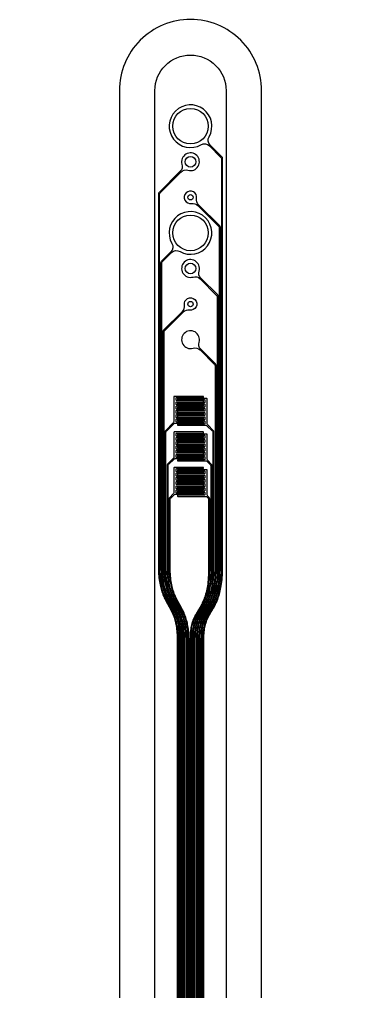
# Model space of a CAD drawing. Header units: millimetres. Extents: x 0 to 9.8, y 0 to 27.1.
# Drawn here: x 4.398 to 5.359, y 24.318 to 27.05 of the extents above; entities that cross this region are included whole.
import ezdxf

# ---------------------------------------------------------------- set-up
doc = ezdxf.new("R2010")
doc.units = ezdxf.units.MM
doc.header["$MEASUREMENT"] = 0
for name, color, linetype in [('Etch Layer 1', 10, 'Continuous'), ('Etch Layer 2', 112, 'Continuous'), ('Metal Layer 1', 52, 'Continuous')]:
    doc.layers.add(name, color=color, linetype=linetype)

msp = doc.modelspace()

# ---------------------------------------------------------------- linework, layer by layer
at = {"layer": 'Etch Layer 1'}
for points in [[(5.359, 4.65), (5.359, 21.1887, 0.128513), (5.2183, 21.7269), (5.1936, 21.771, -0.128513), (5.0785, 22.2113), (5.0785, 26.85, 0.414214), (4.8785, 27.05, 0.414214), (4.6785, 26.85), (4.6785, 22.2113, -0.128513), (4.5634, 21.771), (4.5387, 21.7269, 0.128513), (4.398, 21.1887), (4.398, 4.65, -0.414214)], [(4.498, 4.45), (4.498, 21.1887, -0.128513), (4.6259, 21.6779), (4.6506, 21.7221, 0.128513), (4.7785, 22.2113), (4.7785, 26.85, -0.414214), (4.8785, 26.95, -0.414214), (4.9785, 26.85), (4.9785, 22.2113, 0.128513), (5.1064, 21.7221), (5.1311, 21.6779, -0.128513), (5.259, 21.1887), (5.259, 4.45, 0.414214)]]:
    msp.add_lwpolyline(points, format="xyb", dxfattribs=at)
at = {"layer": 'Etch Layer 2'}
for points in [[(5.359, 4.65), (5.359, 21.1887, 0.128513), (5.2183, 21.7269), (5.1936, 21.771, -0.128513), (5.0785, 22.2113), (5.0785, 26.85, 0.414214), (4.8785, 27.05, 0.414214), (4.6785, 26.85), (4.6785, 22.2113, -0.128513), (4.5634, 21.771), (4.5387, 21.7269, 0.128513), (4.398, 21.1887), (4.398, 4.65, -0.414214)], [(4.498, 4.45), (4.498, 21.1887, -0.128513), (4.6259, 21.6779), (4.6506, 21.7221, 0.128513), (4.7785, 22.2113), (4.7785, 26.85, -0.414214), (4.8785, 26.95, -0.414214), (4.9785, 26.85), (4.9785, 22.2113, 0.128513), (5.1064, 21.7221), (5.1311, 21.6779, -0.128513), (5.259, 21.1887), (5.259, 4.45, 0.414214)]]:
    msp.add_lwpolyline(points, format="xyb", dxfattribs=at)
for centre, radius in [((4.8785, 26.75), 0.05), ((4.8785, 26.65), 0.015), ((4.8785, 26.55), 0.0075), ((4.8785, 26.45), 0.05), ((4.8785, 26.35), 0.015), ((4.8785, 26.25), 0.0075)]:
    msp.add_circle(centre, radius, dxfattribs=at)
at = {"layer": 'Metal Layer 1'}
for points in [[(4.916, 21.95), (4.916, 25.3095, -0.002886), (4.916, 25.3095), (4.9161, 25.3147), (4.9162, 25.3196), (4.9165, 25.3243), (4.9169, 25.3288), (4.9174, 25.3331), (4.918, 25.3371), (4.9187, 25.341), (4.9195, 25.3448), (4.9203, 25.3483), (4.9213, 25.3517), (4.9223, 25.355), (4.9234, 25.3581), (4.9245, 25.3612), (4.9257, 25.3641), (4.927, 25.367), (4.9283, 25.3697), (4.9296, 25.3724), (4.931, 25.3751), (4.9324, 25.3777), (4.9339, 25.3802), (4.9354, 25.3828), (4.9369, 25.3853), (4.9384, 25.3879), (4.9399, 25.3905), (4.9415, 25.3931), (4.943, 25.3957), (4.9446, 25.3984), (4.9461, 25.4011), (4.9476, 25.404), (4.9491, 25.4069), (4.9506, 25.4099), (4.9521, 25.413), (4.9535, 25.4163), (4.9549, 25.4197), (4.9562, 25.4232), (4.9575, 25.4269), (4.9588, 25.4308), (4.96, 25.4348), (4.9611, 25.4391), (4.9622, 25.4435), (4.9632, 25.4482), (4.9642, 25.4531), (4.965, 25.4582), (4.9658, 25.4636), (4.9665, 25.4693), (4.9671, 25.4752), (4.9676, 25.4815), (4.968, 25.488), (4.9683, 25.4948), (4.9684, 25.502, 0.004151), (4.9684, 25.502), (4.9685, 25.5095), (4.9685, 26.6601, 0.198912), (4.967, 26.6636), (4.934, 26.6966, -0.336586), (4.9308, 26.7205, 7.304967), (4.908, 26.6977, -0.336586), (4.9319, 26.6945), (4.964, 26.6623, -0.198912), (4.9655, 26.6588), (4.9655, 25.5095), (4.9654, 25.502, -0.004151), (4.9654, 25.502), (4.9653, 25.4948), (4.965, 25.488), (4.9646, 25.4815), (4.9641, 25.4752), (4.9635, 25.4693), (4.9628, 25.4636), (4.962, 25.4582), (4.9612, 25.4531), (4.9602, 25.4482), (4.9592, 25.4435), (4.9581, 25.4391), (4.957, 25.4348), (4.9558, 25.4308), (4.9545, 25.4269), (4.9532, 25.4232), (4.9519, 25.4197), (4.9505, 25.4163), (4.9491, 25.413), (4.9476, 25.4099), (4.9461, 25.4069), (4.9446, 25.404), (4.9431, 25.4011), (4.9416, 25.3984), (4.94, 25.3957), (4.9385, 25.3931), (4.9369, 25.3905), (4.9354, 25.3879), (4.9339, 25.3853), (4.9324, 25.3828), (4.9309, 25.3802), (4.9294, 25.3777), (4.928, 25.3751), (4.9266, 25.3724), (4.9253, 25.3697), (4.924, 25.367), (4.9227, 25.3641), (4.9215, 25.3612), (4.9204, 25.3581), (4.9193, 25.355), (4.9183, 25.3517), (4.9173, 25.3483), (4.9165, 25.3448), (4.9157, 25.341), (4.915, 25.3371), (4.9144, 25.3331), (4.9139, 25.3288), (4.9135, 25.3243), (4.9132, 25.3196), (4.9131, 25.3147), (4.913, 25.3095, 0.002886), (4.913, 25.3095), (4.913, 21.95, 0.003996)], [(4.844, 21.95), (4.844, 25.3095, 0.002558), (4.844, 25.3095), (4.8439, 25.3153), (4.8438, 25.3209), (4.8435, 25.3263), (4.8431, 25.3314), (4.8426, 25.3363), (4.842, 25.341), (4.8413, 25.3455), (4.8405, 25.3498), (4.8397, 25.3539), (4.8387, 25.3578), (4.8377, 25.3616), (4.8366, 25.3653), (4.8355, 25.3688), (4.8343, 25.3722), (4.833, 25.3755), (4.8317, 25.3787), (4.8304, 25.3818), (4.829, 25.3848), (4.8276, 25.3877), (4.8261, 25.3906), (4.8246, 25.3934), (4.8231, 25.3962), (4.8216, 25.399), (4.8201, 25.4017), (4.8185, 25.4045), (4.817, 25.4072), (4.8154, 25.41), (4.8139, 25.4128), (4.8124, 25.4156), (4.8109, 25.4185), (4.8094, 25.4215), (4.8079, 25.4245), (4.8065, 25.4276), (4.8051, 25.4308), (4.8038, 25.4341), (4.8025, 25.4375), (4.8012, 25.441), (4.8, 25.4447), (4.7989, 25.4485), (4.7978, 25.4524), (4.7968, 25.4566), (4.7958, 25.4609), (4.795, 25.4654), (4.7942, 25.4701), (4.7935, 25.475), (4.7929, 25.4801), (4.7924, 25.4855), (4.792, 25.4911), (4.7917, 25.497), (4.7916, 25.5031), (4.7915, 25.5095, -0.002334), (4.7915, 25.5095), (4.7915, 26.5588, -0.198912), (4.793, 26.5623), (4.8516, 26.621, -0.274787), (4.8714, 26.626, 3.931704), (4.8545, 26.6429, -0.274787), (4.8495, 26.6231), (4.79, 26.5636, 0.198912), (4.7885, 26.5601), (4.7885, 25.5095, 0.002334), (4.7885, 25.5095), (4.7886, 25.5031), (4.7887, 25.497), (4.789, 25.4911), (4.7894, 25.4855), (4.7899, 25.4801), (4.7905, 25.475), (4.7912, 25.4701), (4.792, 25.4654), (4.7928, 25.4609), (4.7938, 25.4566), (4.7948, 25.4524), (4.7959, 25.4485), (4.797, 25.4447), (4.7982, 25.441), (4.7995, 25.4375), (4.8008, 25.4341), (4.8021, 25.4308), (4.8035, 25.4276), (4.8049, 25.4245), (4.8064, 25.4215), (4.8079, 25.4185), (4.8094, 25.4156), (4.8109, 25.4128), (4.8124, 25.41), (4.814, 25.4072), (4.8155, 25.4045), (4.8171, 25.4017), (4.8186, 25.399), (4.8201, 25.3962), (4.8216, 25.3934), (4.8231, 25.3906), (4.8246, 25.3877), (4.826, 25.3848), (4.8274, 25.3818), (4.8287, 25.3787), (4.83, 25.3755), (4.8313, 25.3722), (4.8325, 25.3688), (4.8336, 25.3653), (4.8347, 25.3616), (4.8357, 25.3578), (4.8367, 25.3539), (4.8375, 25.3498), (4.8383, 25.3455), (4.839, 25.341), (4.8396, 25.3363), (4.8401, 25.3314), (4.8405, 25.3263), (4.8408, 25.3209), (4.8409, 25.3153), (4.841, 25.3095, -0.002558), (4.841, 25.3095), (4.841, 21.95, -0.004287)], [(4.91, 21.95), (4.91, 25.3095, -0.002886), (4.91, 25.3095), (4.9101, 25.3147), (4.9102, 25.3196), (4.9105, 25.3243), (4.9109, 25.3288), (4.9114, 25.3331), (4.912, 25.3371), (4.9127, 25.341), (4.9135, 25.3448), (4.9143, 25.3483), (4.9153, 25.3517), (4.9163, 25.355), (4.9174, 25.3581), (4.9185, 25.3612), (4.9197, 25.3641), (4.921, 25.367), (4.9223, 25.3697), (4.9236, 25.3724), (4.925, 25.3751), (4.9264, 25.3777), (4.9279, 25.3802), (4.9294, 25.3828), (4.9309, 25.3853), (4.9324, 25.3879), (4.9339, 25.3905), (4.9355, 25.3931), (4.937, 25.3957), (4.9386, 25.3984), (4.9401, 25.4011), (4.9416, 25.404), (4.9431, 25.4069), (4.9446, 25.4099), (4.9461, 25.413), (4.9475, 25.4163), (4.9489, 25.4197), (4.9502, 25.4232), (4.9515, 25.4269), (4.9528, 25.4308), (4.954, 25.4348), (4.9551, 25.4391), (4.9562, 25.4435), (4.9572, 25.4482), (4.9582, 25.4531), (4.959, 25.4582), (4.9598, 25.4636), (4.9605, 25.4693), (4.9611, 25.4752), (4.9616, 25.4815), (4.962, 25.488), (4.9623, 25.4948), (4.9624, 25.502, 0.004151), (4.9624, 25.502), (4.9625, 25.5095), (4.9625, 26.4661, 0.198912), (4.961, 26.4696), (4.9013, 26.5293, -0.244777), (4.8957, 26.547, 3.173236), (4.8815, 26.5328, -0.244777), (4.8992, 26.5272), (4.958, 26.4683, -0.198912), (4.9595, 26.4648), (4.9595, 25.5095), (4.9594, 25.502, -0.004151), (4.9594, 25.502), (4.9593, 25.4948), (4.959, 25.488), (4.9586, 25.4815), (4.9581, 25.4752), (4.9575, 25.4693), (4.9568, 25.4636), (4.956, 25.4582), (4.9552, 25.4531), (4.9542, 25.4482), (4.9532, 25.4435), (4.9521, 25.4391), (4.951, 25.4348), (4.9498, 25.4308), (4.9485, 25.4269), (4.9472, 25.4232), (4.9459, 25.4197), (4.9445, 25.4163), (4.9431, 25.413), (4.9416, 25.4099), (4.9401, 25.4069), (4.9386, 25.404), (4.9371, 25.4011), (4.9356, 25.3984), (4.934, 25.3957), (4.9325, 25.3931), (4.9309, 25.3905), (4.9294, 25.3879), (4.9279, 25.3853), (4.9264, 25.3828), (4.9249, 25.3802), (4.9234, 25.3777), (4.922, 25.3751), (4.9206, 25.3724), (4.9193, 25.3697), (4.918, 25.367), (4.9167, 25.3641), (4.9155, 25.3612), (4.9144, 25.3581), (4.9133, 25.355), (4.9123, 25.3517), (4.9113, 25.3483), (4.9105, 25.3448), (4.9097, 25.341), (4.909, 25.3371), (4.9084, 25.3331), (4.9079, 25.3288), (4.9075, 25.3243), (4.9072, 25.3196), (4.9071, 25.3147), (4.907, 25.3095, 0.002886), (4.907, 25.3095), (4.907, 21.95, 0.003301)], [(4.85, 21.95), (4.85, 25.3095, 0.002558), (4.85, 25.3095), (4.8499, 25.3153), (4.8498, 25.3209), (4.8495, 25.3263), (4.8491, 25.3314), (4.8486, 25.3363), (4.848, 25.341), (4.8473, 25.3455), (4.8465, 25.3498), (4.8457, 25.3539), (4.8447, 25.3578), (4.8437, 25.3616), (4.8426, 25.3653), (4.8415, 25.3688), (4.8403, 25.3722), (4.839, 25.3755), (4.8377, 25.3787), (4.8364, 25.3818), (4.835, 25.3848), (4.8336, 25.3877), (4.8321, 25.3906), (4.8306, 25.3934), (4.8291, 25.3962), (4.8276, 25.399), (4.8261, 25.4017), (4.8245, 25.4045), (4.823, 25.4072), (4.8214, 25.41), (4.8199, 25.4128), (4.8184, 25.4156), (4.8169, 25.4185), (4.8154, 25.4215), (4.8139, 25.4245), (4.8125, 25.4276), (4.8111, 25.4308), (4.8098, 25.4341), (4.8085, 25.4375), (4.8072, 25.441), (4.806, 25.4447), (4.8049, 25.4485), (4.8038, 25.4524), (4.8028, 25.4566), (4.8018, 25.4609), (4.801, 25.4654), (4.8002, 25.4701), (4.7995, 25.475), (4.7989, 25.4801), (4.7984, 25.4855), (4.798, 25.4911), (4.7977, 25.497), (4.7976, 25.5031), (4.7975, 25.5095, -0.002334), (4.7975, 25.5095), (4.7975, 26.3648, -0.198912), (4.799, 26.3683), (4.8251, 26.3945, -0.336586), (4.849, 26.3977, 7.304967), (4.8262, 26.4205, -0.336586), (4.823, 26.3966), (4.796, 26.3696, 0.198912), (4.7945, 26.3661), (4.7945, 25.5095, 0.002334), (4.7945, 25.5095), (4.7946, 25.5031), (4.7947, 25.497), (4.795, 25.4911), (4.7954, 25.4855), (4.7959, 25.4801), (4.7965, 25.475), (4.7972, 25.4701), (4.798, 25.4654), (4.7988, 25.4609), (4.7998, 25.4566), (4.8008, 25.4524), (4.8019, 25.4485), (4.803, 25.4447), (4.8042, 25.441), (4.8055, 25.4375), (4.8068, 25.4341), (4.8081, 25.4308), (4.8095, 25.4276), (4.8109, 25.4245), (4.8124, 25.4215), (4.8139, 25.4185), (4.8154, 25.4156), (4.8169, 25.4128), (4.8184, 25.41), (4.82, 25.4072), (4.8215, 25.4045), (4.8231, 25.4017), (4.8246, 25.399), (4.8261, 25.3962), (4.8276, 25.3934), (4.8291, 25.3906), (4.8306, 25.3877), (4.832, 25.3848), (4.8334, 25.3818), (4.8347, 25.3787), (4.836, 25.3755), (4.8373, 25.3722), (4.8385, 25.3688), (4.8396, 25.3653), (4.8407, 25.3616), (4.8417, 25.3578), (4.8427, 25.3539), (4.8435, 25.3498), (4.8443, 25.3455), (4.845, 25.341), (4.8456, 25.3363), (4.8461, 25.3314), (4.8465, 25.3263), (4.8468, 25.3209), (4.8469, 25.3153), (4.847, 25.3095, -0.002558), (4.847, 25.3095), (4.847, 21.95, -0.003697)], [(4.904, 21.95), (4.904, 25.3095, -0.002886), (4.904, 25.3095), (4.9041, 25.3147), (4.9042, 25.3196), (4.9045, 25.3243), (4.9049, 25.3288), (4.9054, 25.3331), (4.906, 25.3371), (4.9067, 25.341), (4.9075, 25.3448), (4.9083, 25.3483), (4.9093, 25.3517), (4.9103, 25.355), (4.9114, 25.3581), (4.9125, 25.3612), (4.9137, 25.3641), (4.915, 25.367), (4.9163, 25.3697), (4.9176, 25.3724), (4.919, 25.3751), (4.9204, 25.3777), (4.9219, 25.3802), (4.9234, 25.3828), (4.9249, 25.3853), (4.9264, 25.3879), (4.9279, 25.3905), (4.9295, 25.3931), (4.931, 25.3957), (4.9326, 25.3984), (4.9341, 25.4011), (4.9356, 25.404), (4.9371, 25.4069), (4.9386, 25.4099), (4.9401, 25.413), (4.9415, 25.4163), (4.9429, 25.4197), (4.9442, 25.4232), (4.9455, 25.4269), (4.9468, 25.4308), (4.948, 25.4348), (4.9491, 25.4391), (4.9502, 25.4435), (4.9512, 25.4482), (4.9522, 25.4531), (4.953, 25.4582), (4.9538, 25.4636), (4.9545, 25.4693), (4.9551, 25.4752), (4.9556, 25.4815), (4.956, 25.488), (4.9563, 25.4948), (4.9564, 25.502, 0.004151), (4.9564, 25.502), (4.9565, 25.5095), (4.9565, 26.2721, 0.198912), (4.955, 26.2756), (4.9075, 26.3231, -0.274787), (4.9025, 26.3429, 3.931704), (4.8856, 26.326, -0.274787), (4.9054, 26.321), (4.952, 26.2743, -0.198912), (4.9535, 26.2708), (4.9535, 25.5095), (4.9534, 25.502, -0.004151), (4.9534, 25.502), (4.9533, 25.4948), (4.953, 25.488), (4.9526, 25.4815), (4.9521, 25.4752), (4.9515, 25.4693), (4.9508, 25.4636), (4.95, 25.4582), (4.9492, 25.4531), (4.9482, 25.4482), (4.9472, 25.4435), (4.9461, 25.4391), (4.945, 25.4348), (4.9438, 25.4308), (4.9425, 25.4269), (4.9412, 25.4232), (4.9399, 25.4197), (4.9385, 25.4163), (4.9371, 25.413), (4.9356, 25.4099), (4.9341, 25.4069), (4.9326, 25.404), (4.9311, 25.4011), (4.9296, 25.3984), (4.928, 25.3957), (4.9265, 25.3931), (4.9249, 25.3905), (4.9234, 25.3879), (4.9219, 25.3853), (4.9204, 25.3828), (4.9189, 25.3802), (4.9174, 25.3777), (4.916, 25.3751), (4.9146, 25.3724), (4.9133, 25.3697), (4.912, 25.367), (4.9107, 25.3641), (4.9095, 25.3612), (4.9084, 25.3581), (4.9073, 25.355), (4.9063, 25.3517), (4.9053, 25.3483), (4.9045, 25.3448), (4.9037, 25.341), (4.903, 25.3371), (4.9024, 25.3331), (4.9019, 25.3288), (4.9015, 25.3243), (4.9012, 25.3196), (4.9011, 25.3147), (4.901, 25.3095, 0.002886), (4.901, 25.3095), (4.901, 21.95, 0.002751)], [(4.853, 21.95), (4.853, 25.3095, 0.002558), (4.853, 25.3095), (4.8529, 25.3153), (4.8528, 25.3209), (4.8525, 25.3263), (4.8521, 25.3314), (4.8516, 25.3363), (4.851, 25.341), (4.8503, 25.3455), (4.8495, 25.3498), (4.8487, 25.3539), (4.8477, 25.3578), (4.8467, 25.3616), (4.8456, 25.3653), (4.8445, 25.3688), (4.8433, 25.3722), (4.842, 25.3755), (4.8407, 25.3787), (4.8394, 25.3818), (4.838, 25.3848), (4.8366, 25.3877), (4.8351, 25.3906), (4.8336, 25.3934), (4.8321, 25.3962), (4.8306, 25.399), (4.8291, 25.4017), (4.8275, 25.4045), (4.826, 25.4072), (4.8244, 25.41), (4.8229, 25.4128), (4.8214, 25.4156), (4.8199, 25.4185), (4.8184, 25.4215), (4.8169, 25.4245), (4.8155, 25.4276), (4.8141, 25.4308), (4.8128, 25.4341), (4.8115, 25.4375), (4.8102, 25.441), (4.809, 25.4447), (4.8079, 25.4485), (4.8068, 25.4524), (4.8058, 25.4566), (4.8048, 25.4609), (4.804, 25.4654), (4.8032, 25.4701), (4.8025, 25.475), (4.8019, 25.4801), (4.8014, 25.4855), (4.801, 25.4911), (4.8007, 25.497), (4.8006, 25.5031), (4.8005, 25.5095, -0.002334), (4.8005, 25.5095), (4.8005, 26.1721, -0.198912), (4.802, 26.1756), (4.8557, 26.2293, 0.244777), (4.8613, 26.247, -3.173236), (4.8755, 26.2328, 0.244777), (4.8578, 26.2272), (4.805, 26.1743, 0.198912), (4.8035, 26.1708), (4.8035, 25.8896), (4.8035, 25.5095, 0.002334), (4.8035, 25.5095), (4.8036, 25.5031), (4.8037, 25.497), (4.804, 25.4911), (4.8044, 25.4855), (4.8049, 25.4801), (4.8055, 25.475), (4.8062, 25.4701), (4.807, 25.4654), (4.8078, 25.4609), (4.8088, 25.4566), (4.8098, 25.4524), (4.8109, 25.4485), (4.812, 25.4447), (4.8132, 25.441), (4.8145, 25.4375), (4.8158, 25.4341), (4.8171, 25.4308), (4.8185, 25.4276), (4.8199, 25.4245), (4.8214, 25.4215), (4.8229, 25.4185), (4.8244, 25.4156), (4.8259, 25.4128), (4.8274, 25.41), (4.829, 25.4072), (4.8305, 25.4045), (4.8321, 25.4017), (4.8336, 25.399), (4.8351, 25.3962), (4.8366, 25.3934), (4.8381, 25.3906), (4.8396, 25.3877), (4.841, 25.3848), (4.8424, 25.3818), (4.8437, 25.3787), (4.845, 25.3755), (4.8463, 25.3722), (4.8475, 25.3688), (4.8486, 25.3653), (4.8497, 25.3616), (4.8507, 25.3578), (4.8517, 25.3539), (4.8525, 25.3498), (4.8533, 25.3455), (4.854, 25.341), (4.8546, 25.3363), (4.8551, 25.3314), (4.8555, 25.3263), (4.8558, 25.3209), (4.8559, 25.3153), (4.856, 25.3095, -0.002558), (4.856, 25.3095), (4.856, 21.95, -0.002751)], [(4.898, 21.95), (4.898, 25.3095, -0.002886), (4.898, 25.3095), (4.8981, 25.3147), (4.8982, 25.3196), (4.8985, 25.3243), (4.8989, 25.3288), (4.8994, 25.3331), (4.9, 25.3371), (4.9007, 25.341), (4.9015, 25.3448), (4.9023, 25.3483), (4.9033, 25.3517), (4.9043, 25.355), (4.9054, 25.3581), (4.9065, 25.3612), (4.9077, 25.3641), (4.909, 25.367), (4.9103, 25.3697), (4.9116, 25.3724), (4.913, 25.3751), (4.9144, 25.3777), (4.9159, 25.3802), (4.9174, 25.3828), (4.9189, 25.3853), (4.9204, 25.3879), (4.9219, 25.3905), (4.9235, 25.3931), (4.925, 25.3957), (4.9266, 25.3984), (4.9281, 25.4011), (4.9296, 25.404), (4.9311, 25.4069), (4.9326, 25.4099), (4.9341, 25.413), (4.9355, 25.4163), (4.9369, 25.4197), (4.9382, 25.4232), (4.9395, 25.4269), (4.9408, 25.4308), (4.942, 25.4348), (4.9431, 25.4391), (4.9442, 25.4435), (4.9452, 25.4482), (4.9462, 25.4531), (4.947, 25.4582), (4.9478, 25.4636), (4.9485, 25.4693), (4.9491, 25.4752), (4.9496, 25.4815), (4.95, 25.488), (4.9503, 25.4948), (4.9504, 25.502, 0.004151), (4.9504, 25.502), (4.9505, 25.5095), (4.9505, 26.0781, 0.198912), (4.949, 26.0816), (4.9075, 26.1231, -0.274787), (4.9025, 26.1429, 3.931704), (4.8856, 26.126, -0.274787), (4.9054, 26.121), (4.946, 26.0803, -0.198912), (4.9475, 26.0768), (4.9475, 25.5095), (4.9474, 25.502, -0.004151), (4.9474, 25.502), (4.9473, 25.4948), (4.947, 25.488), (4.9466, 25.4815), (4.9461, 25.4752), (4.9455, 25.4693), (4.9448, 25.4636), (4.944, 25.4582), (4.9432, 25.4531), (4.9422, 25.4482), (4.9412, 25.4435), (4.9401, 25.4391), (4.939, 25.4348), (4.9378, 25.4308), (4.9365, 25.4269), (4.9352, 25.4232), (4.9339, 25.4197), (4.9325, 25.4163), (4.9311, 25.413), (4.9296, 25.4099), (4.9281, 25.4069), (4.9266, 25.404), (4.9251, 25.4011), (4.9236, 25.3984), (4.922, 25.3957), (4.9205, 25.3931), (4.9189, 25.3905), (4.9174, 25.3879), (4.9159, 25.3853), (4.9144, 25.3828), (4.9129, 25.3802), (4.9114, 25.3777), (4.91, 25.3751), (4.9086, 25.3724), (4.9073, 25.3697), (4.906, 25.367), (4.9047, 25.3641), (4.9035, 25.3612), (4.9024, 25.3581), (4.9013, 25.355), (4.9003, 25.3517), (4.8993, 25.3483), (4.8985, 25.3448), (4.8977, 25.341), (4.897, 25.3371), (4.8964, 25.3331), (4.8959, 25.3288), (4.8955, 25.3243), (4.8952, 25.3196), (4.8951, 25.3147), (4.895, 25.3095, 0.002886), (4.895, 25.3095), (4.895, 21.95, 0.002075)], [(4.862, 21.95), (4.862, 25.3095, 0.002558), (4.862, 25.3095), (4.8619, 25.3153), (4.8618, 25.3209), (4.8615, 25.3263), (4.8611, 25.3314), (4.8606, 25.3363), (4.86, 25.341), (4.8593, 25.3455), (4.8585, 25.3498), (4.8577, 25.3539), (4.8567, 25.3578), (4.8557, 25.3616), (4.8546, 25.3653), (4.8535, 25.3688), (4.8523, 25.3722), (4.851, 25.3755), (4.8497, 25.3787), (4.8484, 25.3818), (4.847, 25.3848), (4.8456, 25.3877), (4.8441, 25.3906), (4.8426, 25.3934), (4.8411, 25.3962), (4.8396, 25.399), (4.8381, 25.4017), (4.8365, 25.4045), (4.835, 25.4072), (4.8334, 25.41), (4.8319, 25.4128), (4.8304, 25.4156), (4.8289, 25.4185), (4.8274, 25.4215), (4.8259, 25.4245), (4.8245, 25.4276), (4.8231, 25.4308), (4.8218, 25.4341), (4.8205, 25.4375), (4.8192, 25.441), (4.818, 25.4447), (4.8169, 25.4485), (4.8158, 25.4524), (4.8148, 25.4566), (4.8138, 25.4609), (4.813, 25.4654), (4.8122, 25.4701), (4.8115, 25.475), (4.8109, 25.4801), (4.8104, 25.4855), (4.81, 25.4911), (4.8097, 25.497), (4.8096, 25.5031), (4.8095, 25.5095, -0.002334), (4.8095, 25.5095), (4.8095, 25.7956), (4.8095, 25.8893, -0.198912), (4.811, 25.8928), (4.8322, 25.914, -0.198912), (4.8357, 25.9155), (4.8385, 25.9155), (4.914, 25.9155, 0.414214), (4.9155, 25.917), (4.9155, 25.917, 0.414214), (4.914, 25.9185), (4.84, 25.9185, -0.414214), (4.8385, 25.92), (4.8385, 25.926, -0.414214), (4.84, 25.9275), (4.914, 25.9275, 0.414214), (4.9155, 25.929), (4.9155, 25.929, 0.414214), (4.914, 25.9305), (4.84, 25.9305, -0.414214), (4.8385, 25.932), (4.8385, 25.938, -0.414214), (4.84, 25.9395), (4.914, 25.9395, 0.414214), (4.9155, 25.941, 0.414214), (4.914, 25.9425), (4.84, 25.9425, -0.414214), (4.8385, 25.944), (4.8385, 25.95, -0.414214), (4.84, 25.9515), (4.914, 25.9515, 0.414214), (4.9155, 25.953), (4.9155, 25.953, 0.414214), (4.914, 25.9545), (4.84, 25.9545, -0.414214), (4.8385, 25.956), (4.8385, 25.962, -0.414214), (4.84, 25.9635), (4.914, 25.9635, 0.414214), (4.9155, 25.965), (4.9155, 25.965, 0.414214), (4.914, 25.9665), (4.84, 25.9665, -0.414214), (4.8385, 25.968), (4.8385, 25.974, -0.414214), (4.84, 25.9755), (4.914, 25.9755, 0.414214), (4.9155, 25.977), (4.9155, 25.977, 0.414214), (4.914, 25.9785), (4.84, 25.9785, -0.414214), (4.8385, 25.98), (4.8385, 25.986, -0.414214), (4.84, 25.9875), (4.914, 25.9875, 0.414214), (4.9155, 25.989), (4.9155, 25.989, 0.414214), (4.914, 25.9905), (4.8385, 25.9905), (4.833, 25.9905, 0.414214), (4.8315, 25.989), (4.8315, 25.9197, -0.198912), (4.83, 25.9162), (4.808, 25.8941, 0.198912), (4.8065, 25.8906), (4.8065, 25.5095, 0.002334), (4.8065, 25.5095), (4.8066, 25.5031), (4.8067, 25.497), (4.807, 25.4911), (4.8074, 25.4855), (4.8079, 25.4801), (4.8085, 25.475), (4.8092, 25.4701), (4.81, 25.4654), (4.8108, 25.4609), (4.8118, 25.4566), (4.8128, 25.4524), (4.8139, 25.4485), (4.815, 25.4447), (4.8162, 25.441), (4.8175, 25.4375), (4.8188, 25.4341), (4.8201, 25.4308), (4.8215, 25.4276), (4.8229, 25.4245), (4.8244, 25.4215), (4.8259, 25.4185), (4.8274, 25.4156), (4.8289, 25.4128), (4.8304, 25.41), (4.832, 25.4072), (4.8335, 25.4045), (4.8351, 25.4017), (4.8366, 25.399), (4.8381, 25.3962), (4.8396, 25.3934), (4.8411, 25.3906), (4.8426, 25.3877), (4.844, 25.3848), (4.8454, 25.3818), (4.8467, 25.3787), (4.848, 25.3755), (4.8493, 25.3722), (4.8505, 25.3688), (4.8516, 25.3653), (4.8527, 25.3616), (4.8537, 25.3578), (4.8547, 25.3539), (4.8555, 25.3498), (4.8563, 25.3455), (4.857, 25.341), (4.8576, 25.3363), (4.8581, 25.3314), (4.8585, 25.3263), (4.8588, 25.3209), (4.8589, 25.3153), (4.859, 25.3095, -0.002558), (4.859, 25.3095), (4.859, 21.95, -0.002417)], [(4.892, 21.95), (4.892, 25.3095, -0.002886), (4.892, 25.3095), (4.8921, 25.3147), (4.8922, 25.3196), (4.8925, 25.3243), (4.8929, 25.3288), (4.8934, 25.3331), (4.894, 25.3371), (4.8947, 25.341), (4.8955, 25.3448), (4.8963, 25.3483), (4.8973, 25.3517), (4.8983, 25.355), (4.8994, 25.3581), (4.9005, 25.3612), (4.9017, 25.3641), (4.903, 25.367), (4.9043, 25.3697), (4.9056, 25.3724), (4.907, 25.3751), (4.9084, 25.3777), (4.9099, 25.3802), (4.9114, 25.3828), (4.9129, 25.3853), (4.9144, 25.3879), (4.9159, 25.3905), (4.9175, 25.3931), (4.919, 25.3957), (4.9206, 25.3984), (4.9221, 25.4011), (4.9236, 25.404), (4.9251, 25.4069), (4.9266, 25.4099), (4.9281, 25.413), (4.9295, 25.4163), (4.9309, 25.4197), (4.9322, 25.4232), (4.9335, 25.4269), (4.9348, 25.4308), (4.936, 25.4348), (4.9371, 25.4391), (4.9382, 25.4435), (4.9392, 25.4482), (4.9402, 25.4531), (4.941, 25.4582), (4.9418, 25.4636), (4.9425, 25.4693), (4.9431, 25.4752), (4.9436, 25.4815), (4.944, 25.488), (4.9443, 25.4948), (4.9444, 25.502, 0.004151), (4.9444, 25.502), (4.9445, 25.5095), (4.9445, 25.8906, 0.198912), (4.943, 25.8941), (4.927, 25.9102, -0.198912), (4.9255, 25.9137), (4.9255, 25.983, 0.414214), (4.924, 25.9845), (4.9185, 25.9845), (4.843, 25.9845, 0.414214), (4.8415, 25.983), (4.8415, 25.983, 0.414214), (4.843, 25.9815), (4.917, 25.9815, -0.414214), (4.9185, 25.98), (4.9185, 25.974, -0.414214), (4.917, 25.9725), (4.843, 25.9725, 0.414214), (4.8415, 25.971, 0.414214), (4.843, 25.9695), (4.917, 25.9695, -0.414214), (4.9185, 25.968), (4.9185, 25.962, -0.414214), (4.917, 25.9605), (4.843, 25.9605, 0.414214), (4.8415, 25.959, 0.414214), (4.843, 25.9575), (4.917, 25.9575, -0.414214), (4.9185, 25.956), (4.9185, 25.95, -0.414214), (4.917, 25.9485), (4.843, 25.9485, 0.414214), (4.8415, 25.947), (4.8415, 25.947, 0.414214), (4.843, 25.9455), (4.917, 25.9455, -0.414214), (4.9185, 25.944), (4.9185, 25.938, -0.414214), (4.917, 25.9365), (4.843, 25.9365, 0.414214), (4.8415, 25.935, 0.414214), (4.843, 25.9335), (4.917, 25.9335, -0.414214), (4.9185, 25.932), (4.9185, 25.926, -0.414214), (4.917, 25.9245), (4.843, 25.9245, 0.414214), (4.8415, 25.923), (4.8415, 25.923, 0.414214), (4.843, 25.9215), (4.917, 25.9215, -0.414214), (4.9185, 25.92), (4.9185, 25.914, -0.414214), (4.917, 25.9125), (4.843, 25.9125, 0.414214), (4.8415, 25.911), (4.8415, 25.911, 0.414214), (4.843, 25.9095), (4.9185, 25.9095), (4.9213, 25.9095, -0.198912), (4.9248, 25.908), (4.94, 25.8928, -0.198912), (4.9415, 25.8893), (4.9415, 25.5095), (4.9414, 25.502, -0.004151), (4.9414, 25.502), (4.9413, 25.4948), (4.941, 25.488), (4.9406, 25.4815), (4.9401, 25.4752), (4.9395, 25.4693), (4.9388, 25.4636), (4.938, 25.4582), (4.9372, 25.4531), (4.9362, 25.4482), (4.9352, 25.4435), (4.9341, 25.4391), (4.933, 25.4348), (4.9318, 25.4308), (4.9305, 25.4269), (4.9292, 25.4232), (4.9279, 25.4197), (4.9265, 25.4163), (4.9251, 25.413), (4.9236, 25.4099), (4.9221, 25.4069), (4.9206, 25.404), (4.9191, 25.4011), (4.9176, 25.3984), (4.916, 25.3957), (4.9145, 25.3931), (4.9129, 25.3905), (4.9114, 25.3879), (4.9099, 25.3853), (4.9084, 25.3828), (4.9069, 25.3802), (4.9054, 25.3777), (4.904, 25.3751), (4.9026, 25.3724), (4.9013, 25.3697), (4.9, 25.367), (4.8987, 25.3641), (4.8975, 25.3612), (4.8964, 25.3581), (4.8953, 25.355), (4.8943, 25.3517), (4.8933, 25.3483), (4.8925, 25.3448), (4.8917, 25.341), (4.891, 25.3371), (4.8904, 25.3331), (4.8899, 25.3288), (4.8895, 25.3243), (4.8892, 25.3196), (4.8891, 25.3147), (4.889, 25.3095, 0.002886), (4.889, 25.3095), (4.889, 21.95, 0.001359)], [(4.868, 21.95), (4.868, 25.3095, 0.002558), (4.868, 25.3095), (4.8679, 25.3153), (4.8678, 25.3209), (4.8675, 25.3263), (4.8671, 25.3314), (4.8666, 25.3363), (4.866, 25.341), (4.8653, 25.3455), (4.8645, 25.3498), (4.8637, 25.3539), (4.8627, 25.3578), (4.8617, 25.3616), (4.8606, 25.3653), (4.8595, 25.3688), (4.8583, 25.3722), (4.857, 25.3755), (4.8557, 25.3787), (4.8544, 25.3818), (4.853, 25.3848), (4.8516, 25.3877), (4.8501, 25.3906), (4.8486, 25.3934), (4.8471, 25.3962), (4.8456, 25.399), (4.8441, 25.4017), (4.8425, 25.4045), (4.841, 25.4072), (4.8394, 25.41), (4.8379, 25.4128), (4.8364, 25.4156), (4.8349, 25.4185), (4.8334, 25.4215), (4.8319, 25.4245), (4.8305, 25.4276), (4.8291, 25.4308), (4.8278, 25.4341), (4.8265, 25.4375), (4.8252, 25.441), (4.824, 25.4447), (4.8229, 25.4485), (4.8218, 25.4524), (4.8208, 25.4566), (4.8198, 25.4609), (4.819, 25.4654), (4.8182, 25.4701), (4.8175, 25.475), (4.8169, 25.4801), (4.8164, 25.4855), (4.816, 25.4911), (4.8157, 25.497), (4.8156, 25.5031), (4.8155, 25.5095, -0.002334), (4.8155, 25.5095), (4.8155, 25.7016), (4.8155, 25.7953, -0.198912), (4.817, 25.7988), (4.8322, 25.814, -0.198912), (4.8357, 25.8155), (4.8385, 25.8155), (4.914, 25.8155, 0.414214), (4.9155, 25.817), (4.9155, 25.817, 0.414214), (4.914, 25.8185), (4.84, 25.8185, -0.414214), (4.8385, 25.82), (4.8385, 25.826, -0.414214), (4.84, 25.8275), (4.914, 25.8275, 0.414214), (4.9155, 25.829), (4.9155, 25.829, 0.414214), (4.914, 25.8305), (4.84, 25.8305, -0.414214), (4.8385, 25.832), (4.8385, 25.838, -0.414214), (4.84, 25.8395), (4.914, 25.8395, 0.414214), (4.9155, 25.841, 0.414214), (4.914, 25.8425), (4.84, 25.8425, -0.414214), (4.8385, 25.844), (4.8385, 25.85, -0.414214), (4.84, 25.8515), (4.914, 25.8515, 0.414214), (4.9155, 25.853), (4.9155, 25.853, 0.414214), (4.914, 25.8545), (4.84, 25.8545, -0.414214), (4.8385, 25.856), (4.8385, 25.862, -0.414214), (4.84, 25.8635), (4.914, 25.8635, 0.414214), (4.9155, 25.865), (4.9155, 25.865, 0.414214), (4.914, 25.8665), (4.84, 25.8665, -0.414214), (4.8385, 25.868), (4.8385, 25.874, -0.414214), (4.84, 25.8755), (4.914, 25.8755, 0.414214), (4.9155, 25.877), (4.9155, 25.877, 0.414214), (4.914, 25.8785), (4.84, 25.8785, -0.414214), (4.8385, 25.88), (4.8385, 25.886, -0.414214), (4.84, 25.8875), (4.914, 25.8875, 0.414214), (4.9155, 25.889), (4.9155, 25.889, 0.414214), (4.914, 25.8905), (4.8385, 25.8905), (4.833, 25.8905, 0.414214), (4.8315, 25.889), (4.8315, 25.8176), (4.814, 25.8001, 0.198912), (4.8125, 25.7966), (4.8125, 25.5095, 0.002334), (4.8125, 25.5095), (4.8126, 25.5031), (4.8127, 25.497), (4.813, 25.4911), (4.8134, 25.4855), (4.8139, 25.4801), (4.8145, 25.475), (4.8152, 25.4701), (4.816, 25.4654), (4.8168, 25.4609), (4.8178, 25.4566), (4.8188, 25.4524), (4.8199, 25.4485), (4.821, 25.4447), (4.8222, 25.441), (4.8235, 25.4375), (4.8248, 25.4341), (4.8261, 25.4308), (4.8275, 25.4276), (4.8289, 25.4245), (4.8304, 25.4215), (4.8319, 25.4185), (4.8334, 25.4156), (4.8349, 25.4128), (4.8364, 25.41), (4.838, 25.4072), (4.8395, 25.4045), (4.8411, 25.4017), (4.8426, 25.399), (4.8441, 25.3962), (4.8456, 25.3934), (4.8471, 25.3906), (4.8486, 25.3877), (4.85, 25.3848), (4.8514, 25.3818), (4.8527, 25.3787), (4.854, 25.3755), (4.8553, 25.3722), (4.8565, 25.3688), (4.8576, 25.3653), (4.8587, 25.3616), (4.8597, 25.3578), (4.8607, 25.3539), (4.8615, 25.3498), (4.8623, 25.3455), (4.863, 25.341), (4.8636, 25.3363), (4.8641, 25.3314), (4.8645, 25.3263), (4.8648, 25.3209), (4.8649, 25.3153), (4.865, 25.3095, -0.002558), (4.865, 25.3095), (4.865, 21.95, -0.001722)], [(4.886, 21.95), (4.886, 25.3095, -0.002886), (4.886, 25.3095), (4.8861, 25.3147), (4.8862, 25.3196), (4.8865, 25.3243), (4.8869, 25.3288), (4.8874, 25.3331), (4.888, 25.3371), (4.8887, 25.341), (4.8895, 25.3448), (4.8903, 25.3483), (4.8913, 25.3517), (4.8923, 25.355), (4.8934, 25.3581), (4.8945, 25.3612), (4.8957, 25.3641), (4.897, 25.367), (4.8983, 25.3697), (4.8996, 25.3724), (4.901, 25.3751), (4.9024, 25.3777), (4.9039, 25.3802), (4.9054, 25.3828), (4.9069, 25.3853), (4.9084, 25.3879), (4.9099, 25.3905), (4.9115, 25.3931), (4.913, 25.3957), (4.9146, 25.3984), (4.9161, 25.4011), (4.9176, 25.404), (4.9191, 25.4069), (4.9206, 25.4099), (4.9221, 25.413), (4.9235, 25.4163), (4.9249, 25.4197), (4.9262, 25.4232), (4.9275, 25.4269), (4.9288, 25.4308), (4.93, 25.4348), (4.9311, 25.4391), (4.9322, 25.4435), (4.9332, 25.4482), (4.9342, 25.4531), (4.935, 25.4582), (4.9358, 25.4636), (4.9365, 25.4693), (4.9371, 25.4752), (4.9376, 25.4815), (4.938, 25.488), (4.9383, 25.4948), (4.9384, 25.502, 0.004151), (4.9384, 25.502), (4.9385, 25.5095), (4.9385, 25.7966, 0.198912), (4.937, 25.8001), (4.927, 25.8102, -0.198912), (4.9255, 25.8137), (4.9255, 25.883, 0.414214), (4.924, 25.8845), (4.9185, 25.8845), (4.843, 25.8845, 0.414214), (4.8415, 25.883), (4.8415, 25.883, 0.414214), (4.843, 25.8815), (4.917, 25.8815, -0.414214), (4.9185, 25.88), (4.9185, 25.874, -0.414214), (4.917, 25.8725), (4.843, 25.8725, 0.414214), (4.8415, 25.871, 0.414214), (4.843, 25.8695), (4.917, 25.8695, -0.414214), (4.9185, 25.868), (4.9185, 25.862, -0.414214), (4.917, 25.8605), (4.843, 25.8605, 0.414214), (4.8415, 25.859, 0.414214), (4.843, 25.8575), (4.917, 25.8575, -0.414214), (4.9185, 25.856), (4.9185, 25.85, -0.414214), (4.917, 25.8485), (4.843, 25.8485, 0.414214), (4.8415, 25.847), (4.8415, 25.847, 0.414214), (4.843, 25.8455), (4.917, 25.8455, -0.414214), (4.9185, 25.844), (4.9185, 25.838, -0.414214), (4.917, 25.8365), (4.843, 25.8365, 0.414214), (4.8415, 25.835, 0.414214), (4.843, 25.8335), (4.917, 25.8335, -0.414214), (4.9185, 25.832), (4.9185, 25.826, -0.414214), (4.917, 25.8245), (4.843, 25.8245, 0.414214), (4.8415, 25.823), (4.8415, 25.823, 0.414214), (4.843, 25.8215), (4.917, 25.8215, -0.414214), (4.9185, 25.82), (4.9185, 25.814, -0.414214), (4.917, 25.8125), (4.843, 25.8125, 0.414214), (4.8415, 25.811), (4.8415, 25.811, 0.414214), (4.843, 25.8095), (4.9185, 25.8095), (4.9213, 25.8095, -0.198912), (4.9248, 25.808), (4.934, 25.7988, -0.198912), (4.9355, 25.7953), (4.9355, 25.5095), (4.9354, 25.502, -0.004151), (4.9354, 25.502), (4.9353, 25.4948), (4.935, 25.488), (4.9346, 25.4815), (4.9341, 25.4752), (4.9335, 25.4693), (4.9328, 25.4636), (4.932, 25.4582), (4.9312, 25.4531), (4.9302, 25.4482), (4.9292, 25.4435), (4.9281, 25.4391), (4.927, 25.4348), (4.9258, 25.4308), (4.9245, 25.4269), (4.9232, 25.4232), (4.9219, 25.4197), (4.9205, 25.4163), (4.9191, 25.413), (4.9176, 25.4099), (4.9161, 25.4069), (4.9146, 25.404), (4.9131, 25.4011), (4.9116, 25.3984), (4.91, 25.3957), (4.9085, 25.3931), (4.9069, 25.3905), (4.9054, 25.3879), (4.9039, 25.3853), (4.9024, 25.3828), (4.9009, 25.3802), (4.8994, 25.3777), (4.898, 25.3751), (4.8966, 25.3724), (4.8953, 25.3697), (4.894, 25.367), (4.8927, 25.3641), (4.8915, 25.3612), (4.8904, 25.3581), (4.8893, 25.355), (4.8883, 25.3517), (4.8873, 25.3483), (4.8865, 25.3448), (4.8857, 25.341), (4.885, 25.3371), (4.8844, 25.3331), (4.8839, 25.3288), (4.8835, 25.3243), (4.8832, 25.3196), (4.8831, 25.3147), (4.883, 25.3095, 0.002886), (4.883, 25.3095), (4.883, 21.95, 0.0006)], [(4.874, 21.95), (4.874, 25.3095, 0.002558), (4.874, 25.3095), (4.8739, 25.3153), (4.8738, 25.3209), (4.8735, 25.3263), (4.8731, 25.3314), (4.8726, 25.3363), (4.872, 25.341), (4.8713, 25.3455), (4.8705, 25.3498), (4.8697, 25.3539), (4.8687, 25.3578), (4.8677, 25.3616), (4.8666, 25.3653), (4.8655, 25.3688), (4.8643, 25.3722), (4.863, 25.3755), (4.8617, 25.3787), (4.8604, 25.3818), (4.859, 25.3848), (4.8576, 25.3877), (4.8561, 25.3906), (4.8546, 25.3934), (4.8531, 25.3962), (4.8516, 25.399), (4.8501, 25.4017), (4.8485, 25.4045), (4.847, 25.4072), (4.8454, 25.41), (4.8439, 25.4128), (4.8424, 25.4156), (4.8409, 25.4185), (4.8394, 25.4215), (4.8379, 25.4245), (4.8365, 25.4276), (4.8351, 25.4308), (4.8338, 25.4341), (4.8325, 25.4375), (4.8312, 25.441), (4.83, 25.4447), (4.8289, 25.4485), (4.8278, 25.4524), (4.8268, 25.4566), (4.8258, 25.4609), (4.825, 25.4654), (4.8242, 25.4701), (4.8235, 25.475), (4.8229, 25.4801), (4.8224, 25.4855), (4.822, 25.4911), (4.8217, 25.497), (4.8216, 25.5031), (4.8215, 25.5095, -0.002334), (4.8215, 25.5095), (4.8215, 25.7013, -0.198912), (4.823, 25.7048), (4.8322, 25.714, -0.198912), (4.8357, 25.7155), (4.8385, 25.7155), (4.914, 25.7155, 0.414214), (4.9155, 25.717), (4.9155, 25.717, 0.414214), (4.914, 25.7185), (4.84, 25.7185, -0.414214), (4.8385, 25.72), (4.8385, 25.726, -0.414214), (4.84, 25.7275), (4.914, 25.7275, 0.414214), (4.9155, 25.729), (4.9155, 25.729, 0.414214), (4.914, 25.7305), (4.84, 25.7305, -0.414214), (4.8385, 25.732), (4.8385, 25.738, -0.414214), (4.84, 25.7395), (4.914, 25.7395, 0.414214), (4.9155, 25.741, 0.414214), (4.914, 25.7425), (4.84, 25.7425, -0.414214), (4.8385, 25.744), (4.8385, 25.75, -0.414214), (4.84, 25.7515), (4.914, 25.7515, 0.414214), (4.9155, 25.753), (4.9155, 25.753, 0.414214), (4.914, 25.7545), (4.84, 25.7545, -0.414214), (4.8385, 25.756), (4.8385, 25.762, -0.414214), (4.84, 25.7635), (4.914, 25.7635, 0.414214), (4.9155, 25.765), (4.9155, 25.765, 0.414214), (4.914, 25.7665), (4.84, 25.7665, -0.414214), (4.8385, 25.768), (4.8385, 25.774, -0.414214), (4.84, 25.7755), (4.914, 25.7755, 0.414214), (4.9155, 25.777), (4.9155, 25.777, 0.414214), (4.914, 25.7785), (4.84, 25.7785, -0.414214), (4.8385, 25.78), (4.8385, 25.786, -0.414214), (4.84, 25.7875), (4.914, 25.7875, 0.414214), (4.9155, 25.789), (4.9155, 25.789, 0.414214), (4.914, 25.7905), (4.8385, 25.7905), (4.833, 25.7905, 0.414214), (4.8315, 25.789), (4.8315, 25.7197, -0.198912), (4.83, 25.7162), (4.82, 25.7061, 0.198912), (4.8185, 25.7026), (4.8185, 25.5095, 0.002334), (4.8185, 25.5095), (4.8186, 25.5031), (4.8187, 25.497), (4.819, 25.4911), (4.8194, 25.4855), (4.8199, 25.4801), (4.8205, 25.475), (4.8212, 25.4701), (4.822, 25.4654), (4.8228, 25.4609), (4.8238, 25.4566), (4.8248, 25.4524), (4.8259, 25.4485), (4.827, 25.4447), (4.8282, 25.441), (4.8295, 25.4375), (4.8308, 25.4341), (4.8321, 25.4308), (4.8335, 25.4276), (4.8349, 25.4245), (4.8364, 25.4215), (4.8379, 25.4185), (4.8394, 25.4156), (4.8409, 25.4128), (4.8424, 25.41), (4.844, 25.4072), (4.8455, 25.4045), (4.8471, 25.4017), (4.8486, 25.399), (4.8501, 25.3962), (4.8516, 25.3934), (4.8531, 25.3906), (4.8546, 25.3877), (4.856, 25.3848), (4.8574, 25.3818), (4.8587, 25.3787), (4.86, 25.3755), (4.8613, 25.3722), (4.8625, 25.3688), (4.8636, 25.3653), (4.8647, 25.3616), (4.8657, 25.3578), (4.8667, 25.3539), (4.8675, 25.3498), (4.8683, 25.3455), (4.869, 25.341), (4.8696, 25.3363), (4.8701, 25.3314), (4.8705, 25.3263), (4.8708, 25.3209), (4.8709, 25.3153), (4.871, 25.3095, -0.002558), (4.871, 25.3095), (4.871, 21.95, -0.000985)], [(4.88, 21.95), (4.88, 25.3095, -0.002886), (4.88, 25.3095), (4.8801, 25.3147), (4.8802, 25.3196), (4.8805, 25.3243), (4.8809, 25.3288), (4.8814, 25.3331), (4.882, 25.3371), (4.8827, 25.341), (4.8835, 25.3448), (4.8843, 25.3483), (4.8853, 25.3517), (4.8863, 25.355), (4.8874, 25.3581), (4.8885, 25.3612), (4.8897, 25.3641), (4.891, 25.367), (4.8923, 25.3697), (4.8936, 25.3724), (4.895, 25.3751), (4.8964, 25.3777), (4.8979, 25.3802), (4.8994, 25.3828), (4.9009, 25.3853), (4.9024, 25.3879), (4.9039, 25.3905), (4.9055, 25.3931), (4.907, 25.3957), (4.9086, 25.3984), (4.9101, 25.4011), (4.9116, 25.404), (4.9131, 25.4069), (4.9146, 25.4099), (4.9161, 25.413), (4.9175, 25.4163), (4.9189, 25.4197), (4.9202, 25.4232), (4.9215, 25.4269), (4.9228, 25.4308), (4.924, 25.4348), (4.9251, 25.4391), (4.9262, 25.4435), (4.9272, 25.4482), (4.9282, 25.4531), (4.929, 25.4582), (4.9298, 25.4636), (4.9305, 25.4693), (4.9311, 25.4752), (4.9316, 25.4815), (4.932, 25.488), (4.9323, 25.4948), (4.9324, 25.502, 0.004151), (4.9324, 25.502), (4.9325, 25.5095), (4.9325, 25.7026, 0.198912), (4.931, 25.7061), (4.927, 25.7102, -0.198912), (4.9255, 25.7137), (4.9255, 25.783, 0.414214), (4.924, 25.7845), (4.9185, 25.7845), (4.843, 25.7845, 0.414214), (4.8415, 25.783), (4.8415, 25.783, 0.414214), (4.843, 25.7815), (4.917, 25.7815, -0.414214), (4.9185, 25.78), (4.9185, 25.774, -0.414214), (4.917, 25.7725), (4.843, 25.7725, 0.414214), (4.8415, 25.771, 0.414214), (4.843, 25.7695), (4.917, 25.7695, -0.414214), (4.9185, 25.768), (4.9185, 25.762, -0.414214), (4.917, 25.7605), (4.843, 25.7605, 0.414214), (4.8415, 25.759, 0.414214), (4.843, 25.7575), (4.917, 25.7575, -0.414214), (4.9185, 25.756), (4.9185, 25.75, -0.414214), (4.917, 25.7485), (4.843, 25.7485, 0.414214), (4.8415, 25.747), (4.8415, 25.747, 0.414214), (4.843, 25.7455), (4.917, 25.7455, -0.414214), (4.9185, 25.744), (4.9185, 25.738, -0.414214), (4.917, 25.7365), (4.843, 25.7365, 0.414214), (4.8415, 25.735, 0.414214), (4.843, 25.7335), (4.917, 25.7335, -0.414214), (4.9185, 25.732), (4.9185, 25.726, -0.414214), (4.917, 25.7245), (4.843, 25.7245, 0.414214), (4.8415, 25.723), (4.8415, 25.723, 0.414214), (4.843, 25.7215), (4.917, 25.7215, -0.414214), (4.9185, 25.72), (4.9185, 25.714, -0.414214), (4.917, 25.7125), (4.843, 25.7125, 0.414214), (4.8415, 25.711), (4.8415, 25.711, 0.414214), (4.843, 25.7095), (4.9185, 25.7095), (4.9213, 25.7095, -0.198912), (4.9248, 25.708), (4.928, 25.7048, -0.198912), (4.9295, 25.7013), (4.9295, 25.5095), (4.9294, 25.502, -0.004151), (4.9294, 25.502), (4.9293, 25.4948), (4.929, 25.488), (4.9286, 25.4815), (4.9281, 25.4752), (4.9275, 25.4693), (4.9268, 25.4636), (4.926, 25.4582), (4.9252, 25.4531), (4.9242, 25.4482), (4.9232, 25.4435), (4.9221, 25.4391), (4.921, 25.4348), (4.9198, 25.4308), (4.9185, 25.4269), (4.9172, 25.4232), (4.9159, 25.4197), (4.9145, 25.4163), (4.9131, 25.413), (4.9116, 25.4099), (4.9101, 25.4069), (4.9086, 25.404), (4.9071, 25.4011), (4.9056, 25.3984), (4.904, 25.3957), (4.9025, 25.3931), (4.9009, 25.3905), (4.8994, 25.3879), (4.8979, 25.3853), (4.8964, 25.3828), (4.8949, 25.3802), (4.8934, 25.3777), (4.892, 25.3751), (4.8906, 25.3724), (4.8893, 25.3697), (4.888, 25.367), (4.8867, 25.3641), (4.8855, 25.3612), (4.8844, 25.3581), (4.8833, 25.355), (4.8823, 25.3517), (4.8813, 25.3483), (4.8805, 25.3448), (4.8797, 25.341), (4.879, 25.3371), (4.8784, 25.3331), (4.8779, 25.3288), (4.8775, 25.3243), (4.8772, 25.3196), (4.8771, 25.3147), (4.877, 25.3095, 0.002886), (4.877, 25.3095), (4.877, 21.95, -0.000203)]]:
    msp.add_lwpolyline(points, format="xyb", dxfattribs=at)

doc.saveas('drawing.dxf')
